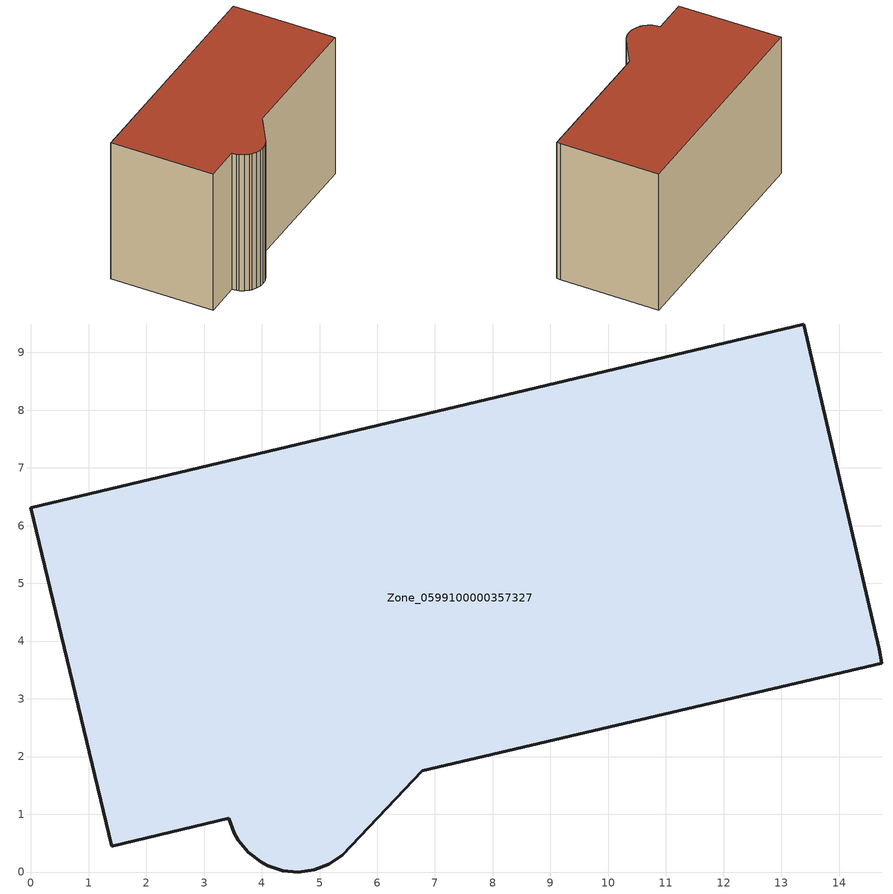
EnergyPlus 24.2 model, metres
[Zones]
Zone_0599100000357327
 floor ground (C_G): 4.64,0 4.36,0.02 4.1,0.11 3.98,0.17 3.76,0.34 3.59,0.55 3.52,0.67 3.43,0.93 1.4,0.44 0,6.31 13.39,9.49 14.69,3.86 14.74,3.62 6.78,1.75 5.39,0.29 5.16,0.14 4.91,0.04 z0
 wall outside (C_F): 3.43,0.93 3.52,0.67 3.59,0.55 3.76,0.34 3.98,0.17 4.1,0.11 4.36,0.02 4.64,0 4.91,0.04 5.16,0.14 5.39,0.29 6.78,1.75 14.74,3.62 14.69,3.86 13.39,9.49 0,6.31 1.4,0.44 3.43,0.93 z0:8.73
 roof outside (C_R): 6.78,1.75 14.74,3.62 14.69,3.86 13.39,9.49 0,6.31 1.4,0.44 3.43,0.93 3.52,0.67 3.59,0.55 3.76,0.34 3.98,0.17 4.1,0.11 4.36,0.02 4.64,0 4.91,0.04 5.16,0.14 5.39,0.29 z8.73
[BUILDING]
Pand.0599100000357327: North Axis=0; Terrain=City; Loads Convergence Tolerance Value=0.04; Temperature Convergence Tolerance Value=0.4; Solar Distribution=FullExterior; Maximum Number of Warmup Days=25; Minimum Number of Warmup Days=1
[Site:Location]
Rotterdam.The.Hague.AP_ZH_NLD Design_Conditions: Latitude=51.96; Longitude=4.45; Time Zone=1; Elevation=-4.5
[SITE:GROUNDTEMPERATURE:BUILDINGSURFACE]
18, 18, 18, 18, 18, 18, 18, 18, 18, 18, 18, 18
[MATERIAL] Thermal Absorptance=0.9; Solar Absorptance=0.7; Visible Absorptance=0.7
Name | Roughness | Thickness | Conductivity | Density | Specific Heat
G.D.1992-2005 | MediumSmooth | 0.15 | 0.06 | 540 | 1210
F.D.1992-2005 | Rough | 0.3 | 0.12 | 1920 | 840
R.D.1992-2005 | MediumRough | 0.2 | 0.08 | 1500 | 1000
[CONSTRUCTION]
C_G: G.D.1992-2005
C_F: F.D.1992-2005
C_R: R.D.1992-2005
[ZONE]
Zone_0599100000357327: Type=1; Multiplier=1; Ceiling Height=Autocalculate; Volume=Autocalculate; Floor Area=autocalculate; Part of Total Floor Area=Yes
[ZONEINFILTRATION:DESIGNFLOWRATE]
Infil_Zone_0599100000357327: Zone or ZoneList or Space or SpaceList=Zone_0599100000357327; Schedule=AlwaysOn; Design Flow Rate Calculation Method=Flow/Area; Flow Rate per Floor Area=0.0021; Constant Term Coefficient=1; Temperature Term Coefficient=0; Velocity Term Coefficient=0; Velocity Squared Term Coefficient=0
[HVACTEMPLATE:ZONE:IDEALLOADSAIRSYSTEM]
Zone_0599100000357327: Maximum Heating Supply Air Temperature=50; Minimum Cooling Supply Air Temperature=13; Maximum Heating Supply Air Humidity Ratio=0.0156; Minimum Cooling Supply Air Humidity Ratio=0.0077; Heating Limit=NoLimit; Cooling Limit=NoLimit; Dehumidification Control Type=ConstantSensibleHeatRatio; Cooling Sensible Heat Ratio=0.7; Dehumidification Setpoint=60; Humidification Control Type=None; Humidification Setpoint=30; Outdoor Air Method=None; Outdoor Air Flow Rate per Person=0.00944; Outdoor Air Flow Rate per Zone Floor Area=0; Outdoor Air Flow Rate per Zone=0; Demand Controlled Ventilation Type=None; Outdoor Air Economizer Type=NoEconomizer; Heat Recovery Type=None; Sensible Heat Recovery Effectiveness=0.7; Latent Heat Recovery Effectiveness=0.65
[ZONECONTROL:THERMOSTAT]
ThermostatControl_Zone_0599100000357327: Zone or ZoneList=Zone_0599100000357327; Control Type Schedule=DualSetpointControlType; Control 1=Thermostat_Zone_0599100000357327; Temperature Difference Between Cutout And Setpoint=0
[THERMOSTATSETPOINT:DUALSETPOINT]
Thermostat_Zone_0599100000357327: Heating Setpoint Temperature Schedule=HeatingSetpoint_Zone_0599100000357327; Cooling Setpoint Temperature Schedule=CoolingSetpoint_Zone_0599100000357327
[SCHEDULE:COMPACT]
HeatingSetpoint_Zone_0599100000357327: Through: 12/31, For: AllDays, Until: 24:00, 21
CoolingSetpoint_Zone_0599100000357327: Through: 12/31, For: AllDays, Until: 24:00, 24
DualSetpointControlType: Through: 12/31, For: AllDays, Until: 24:00, 4
AlwaysOn: Through: 12/31, For: AllDays, Until: 24:00, 1
